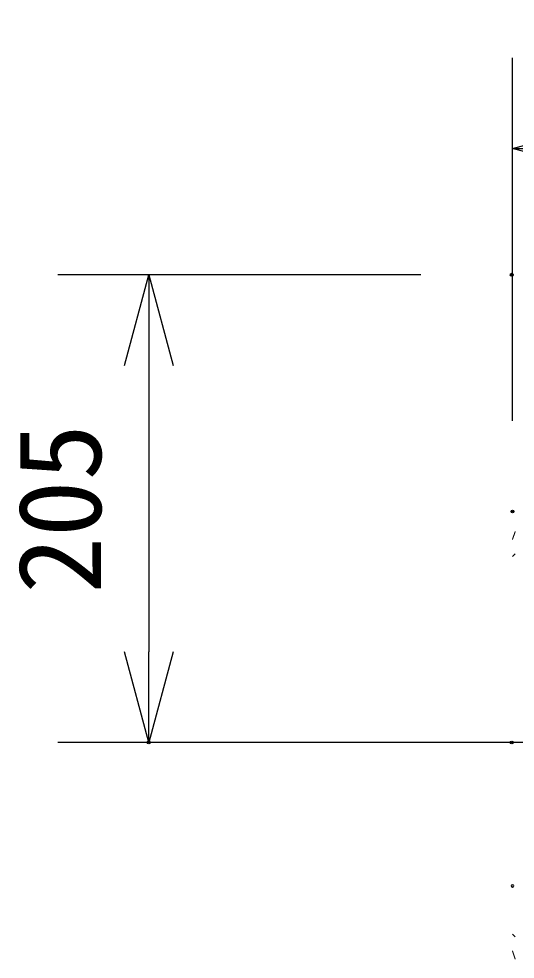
# Model space of a CAD drawing. Units: millimetres, scale not verified. Extents: x -62 to 63, y -56 to 57.
# Drawn here: x 4.46 to 15.4, y 14.43 to 35.16 of the extents above; entities that cross this region are included whole.
import ezdxf
from ezdxf.enums import TextEntityAlignment as Align

# ---------------------------------------------------------------- set-up
doc = ezdxf.new("R2010")
doc.units = ezdxf.units.MM
doc.header["$LTSCALE"] = 0.125
doc.header["$PDMODE"] = 32
doc.header["$PDSIZE"] = 0.0625
doc.linetypes.add('USER4', pattern=[13, 10, -1, 1, -1])
for name, color, linetype in [('0-0_0', 7, 'Continuous'), ('0-3_DEFPOINTS', 7, 'Continuous'), ('0-6_SUNPO', 7, 'Continuous'), ('0-7_KIJUN', 7, 'USER4')]:
    doc.layers.add(name, color=color, linetype=linetype)
doc.layers.add('0-5_GAIKEI', color=1, linetype='Continuous', lineweight=18)
doc.styles.add('ＭＳ ゴシック', font='')
doc.styles.get('ＭＳ ゴシック').set_extended_font_data('MS Gothic')

# ---------------------------------------------------------------- blocks, each defined once
blk = doc.blocks.new('_OPEN30')
at = {"layer": '0-0_0'}
blk.add_line((0, 0), (-1, 0), dxfattribs=at)
blk.add_lwpolyline([(-1, 0.26795), (0, 0), (-1, -0.26795)], dxfattribs=at)
blk = doc.blocks.new('D8')
at = {"layer": '0-3_DEFPOINTS'}
for p in [(12.6313, 24.446), (4.6313, 14.1355), (12.6313, 14.1355)]:
    blk.add_point(p, dxfattribs=at)
at = {"layer": '0-6_SUNPO'}
for p, q in [((10.6313, 24.446), (2.6313, 24.446)), ((4.6313, 22.446), (4.6313, 16.1355)), ((10.6313, 14.1355), (2.6313, 14.1355))]:
    blk.add_line(p, q, dxfattribs=at)
at = {"layer": '0-6_SUNPO', "xscale": 2, "yscale": 2}
for p, rotation in [((4.6313, 24.446), 90), ((4.6313, 14.1355), 270)]:
    blk.add_blockref('_OPEN30', p, dxfattribs=dict(at, rotation=rotation))
at = {"layer": '0-6_SUNPO', "style": 'ＭＳ ゴシック'}
blk.add_text('205', height=1.833, rotation=90, dxfattribs=at).set_placement((4.1313, 17.4157), align=Align.BOTTOM_LEFT)
blk = doc.blocks.new('D5')
at = {"layer": '0-3_DEFPOINTS'}
for p in [(40.0729, 27.2263), (12.6479, 19.2263), (40.0729, 19.2263)]:
    blk.add_point(p, dxfattribs=at)
at = {"layer": '0-6_SUNPO'}
for p, q in [((12.6479, 21.2263), (12.6479, 29.2263)), ((40.0729, 21.2263), (40.0729, 29.2263)), ((14.6479, 27.2263), (38.0729, 27.2263))]:
    blk.add_line(p, q, dxfattribs=at)
at = {"layer": '0-6_SUNPO', "xscale": 2, "yscale": 2, "rotation": 180}
blk.add_blockref('_OPEN30', (12.6479, 27.2263), dxfattribs=at)
at = {"layer": '0-6_SUNPO', "xscale": 2, "yscale": 2}
blk.add_blockref('_OPEN30', (40.0729, 27.2263), dxfattribs=at)
at = {"layer": '0-6_SUNPO', "style": 'ＭＳ ゴシック'}
blk.add_text('548.5', height=1.833, dxfattribs=at).set_placement((23.2354, 27.7263), align=Align.BOTTOM_LEFT)

msp = doc.modelspace()

# ---------------------------------------------------------------- linework, layer by layer
at = {"layer": '0-5_GAIKEI', "color": 7}
for p, q in [((15.3403, 23.6769), (15.397, 23.8519)), ((15.397, 23.8583), (15.3406, 23.6845)), ((15.3403, 14.6097), (15.397, 14.4347)), ((15.3406, 14.6021), (15.397, 14.4283))]:
    msp.add_line(p, q, dxfattribs=at)
at = {"layer": '0-5_GAIKEI'}
for p, q in [((15.3376, 23.3082), (15.3965, 23.3642)), ((15.3376, 14.9784), (15.3965, 14.9224))]:
    msp.add_line(p, q, dxfattribs=at)
msp.add_point((15.3364, 16.0432), dxfattribs=at)
at = {"layer": '0-7_KIJUN', "linetype": 'Continuous'}
msp.add_line((19.2784, 19.2066), (11.5826, 19.2066), dxfattribs=at)

# ---------------------------------------------------------------- block references
at = {"layer": '0-6_SUNPO'}
for name in ['D5', 'D8']:
    msp.add_blockref(name, (2.6884, 5.0712), dxfattribs=at)

doc.saveas('drawing.dxf')
